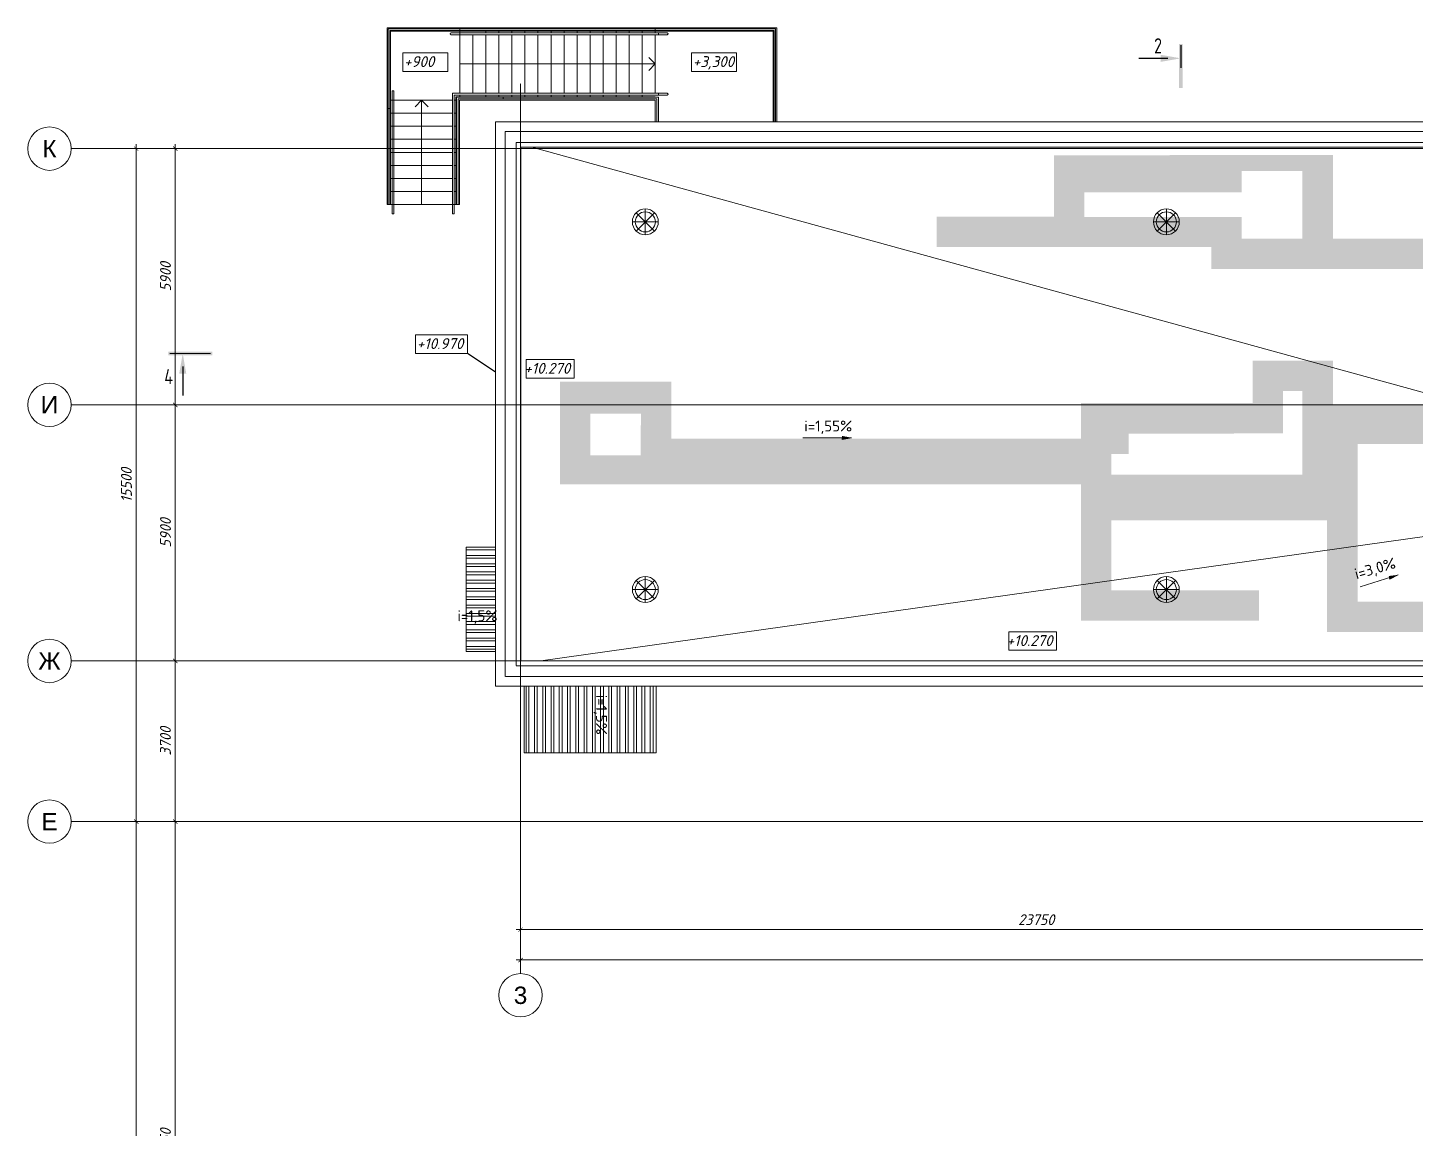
# Model space of a CAD drawing. Header units: millimetres. Extents: x 0 to 168960, y -92093 to 443706.
# Drawn here: x 1201 to 33156, y 418358 to 443706 of the extents above; entities that cross this region are included whole.
import ezdxf
from ezdxf.enums import TextEntityAlignment as Align

# ---------------------------------------------------------------- set-up
doc = ezdxf.new("R2010")
doc.units = ezdxf.units.MM
doc.linetypes.add('HIDDEN', pattern=[0.375, 0.25, -0.125])
doc.linetypes.add('осевая', pattern=[50.8, 31.75, -6.35, 6.35, -6.35])
for name, color, linetype, lineweight in [('АР_Козырьки', 7, 'Continuous', 0), ('АР_Кровля', 7, 'Continuous', 0), ('АР_Лестницы', 7, 'Continuous', 0), ('АР_Оси', 251, 'Continuous', 0), ('АР_Отметки ПД', 7, 'Continuous', 0), ('АР_рабочий слой чистовой', 7, 'Continuous', 9), ('АР_Текст', 250, 'Continuous', 5), ('АР_Тонкие', 7, 'Continuous', 0), ('Лестницы', 250, 'Continuous', 13), ('Ограждение', 7, 'Continuous', 9), ('Разрезы', 7, 'Continuous', 9), ('Стрелки вверх', 7, 'Continuous', 9)]:
    doc.layers.add(name, color=color, linetype=linetype, lineweight=lineweight)
doc.styles.add('GOST Common_1', font='GOST_Common.ttf', dxfattribs={"width": 0.8, "height": 350})
doc.styles.add('ISOCPEUR', font='isocpeur.ttf', dxfattribs={"height": 175})
doc.styles.get("Standard").update_dxf_attribs({"font": 'arial.ttf'})
doc.styles.add('Основной', font='isocpeui.ttf')
doc.styles.add('Текст_М100', font='GOST_Common Italic.ttf', dxfattribs={"height": 250})
doc.dimstyles.new('Размеры_М100', dxfattribs={"dimtxt": 250, "dimasz": 100, "dimexe": 100, "dimexo": 100, "dimgap": 100, "dimtad": 1, "dimrnd": 5, "dimtxsty": 'Текст_М100', "dimblk": 'ARCHTICK', "dimcen": 250, "dimdle": 100, "dimadec": 0, "dimazin": 2, "dimtfac": 1, "dimtmove": 1, "dimatfit": 3, "dimfxl": 1, "dimarcsym": 0})

# ---------------------------------------------------------------- blocks, each defined once
blk = doc.blocks.new('_ArchTick')
at = {"color": 8, "linetype": 'ByBlock', "const_width": 0.15}
blk.add_lwpolyline([(-0.5, -0.5), (0.5, 0.5)], dxfattribs=at)
blk = doc.blocks.new('*D726')
at = {"layer": 'Defpoints', "color": 0, "lineweight": 30, "ltscale": 100, "transparency": 16777216}
for p in [(3622, 297545), (4241, 297545), (3622, 293845)]:
    blk.add_point(p, dxfattribs=at)
at = {"layer": 'АР_Оси', "color": 0, "lineweight": -2, "ltscale": 100, "transparency": 16777216}
for p, q in [((3722, 297545), (4341, 297545)), ((4241, 293745), (4241, 297645)), ((3722, 293845), (4341, 293845))]:
    blk.add_line(p, q, dxfattribs=at)
at = {"layer": 'АР_Оси', "color": 0, "lineweight": -2, "ltscale": 100, "transparency": 16777216, "xscale": 100, "yscale": 100, "zscale": 100}
for p, rotation in [((4241, 297545), 90), ((4241, 293845), 270)]:
    blk.add_blockref('_ArchTick', p, dxfattribs=dict(at, rotation=rotation))
at = {"layer": 'АР_Оси', "color": 0, "ltscale": 100, "transparency": 16777216, "insert": (4015, 295695), "char_height": 250, "attachment_point": 5, "rotation": 90, "style": 'Текст_М100'}
blk.add_mtext('3700', dxfattribs=at)
blk = doc.blocks.new('*D727')
at = {"layer": 'Defpoints', "color": 0, "lineweight": 30, "ltscale": 100, "transparency": 16777216}
for p in [(3622, 303445), (4241, 303445), (3622, 297545)]:
    blk.add_point(p, dxfattribs=at)
at = {"layer": 'АР_Оси', "color": 0, "lineweight": -2, "ltscale": 100, "transparency": 16777216}
for p, q in [((3722, 303445), (4341, 303445)), ((4241, 297445), (4241, 303545)), ((3722, 297545), (4341, 297545))]:
    blk.add_line(p, q, dxfattribs=at)
at = {"layer": 'АР_Оси', "color": 0, "lineweight": -2, "ltscale": 100, "transparency": 16777216, "xscale": 100, "yscale": 100, "zscale": 100}
for p, rotation in [((4241, 303445), 90), ((4241, 297545), 270)]:
    blk.add_blockref('_ArchTick', p, dxfattribs=dict(at, rotation=rotation))
at = {"layer": 'АР_Оси', "color": 0, "ltscale": 100, "transparency": 16777216, "insert": (4016, 300495), "char_height": 250, "attachment_point": 5, "rotation": 90, "style": 'Текст_М100'}
blk.add_mtext('5900', dxfattribs=at)
blk = doc.blocks.new('*D728')
at = {"layer": 'Defpoints', "color": 0, "lineweight": 30, "ltscale": 100, "transparency": 16777216}
for p in [(3622, 309345), (4241, 309345), (3622, 303445)]:
    blk.add_point(p, dxfattribs=at)
at = {"layer": 'АР_Оси', "color": 0, "lineweight": -2, "ltscale": 100, "transparency": 16777216}
for p, q in [((3722, 309345), (4341, 309345)), ((4241, 303345), (4241, 309445)), ((3722, 303445), (4341, 303445))]:
    blk.add_line(p, q, dxfattribs=at)
at = {"layer": 'АР_Оси', "color": 0, "lineweight": -2, "ltscale": 100, "transparency": 16777216, "xscale": 100, "yscale": 100, "zscale": 100}
for p, rotation in [((4241, 309345), 90), ((4241, 303445), 270)]:
    blk.add_blockref('_ArchTick', p, dxfattribs=dict(at, rotation=rotation))
at = {"layer": 'АР_Оси', "color": 0, "ltscale": 100, "transparency": 16777216, "insert": (4016, 306395), "char_height": 250, "attachment_point": 5, "rotation": 90, "style": 'Текст_М100'}
blk.add_mtext('5900', dxfattribs=at)
blk = doc.blocks.new('*D729')
at = {"layer": 'Defpoints', "color": 0, "lineweight": 30, "ltscale": 100, "transparency": 16777216}
for p in [(2444, 293845), (3341, 293845), (2444, 277095)]:
    blk.add_point(p, dxfattribs=at)
at = {"layer": 'АР_Оси', "color": 0, "lineweight": -2, "ltscale": 100, "transparency": 16777216}
for p, q in [((2544, 293845), (3441, 293845)), ((3341, 276995), (3341, 293945)), ((2544, 277095), (3441, 277095))]:
    blk.add_line(p, q, dxfattribs=at)
at = {"layer": 'АР_Оси', "color": 0, "lineweight": -2, "ltscale": 100, "transparency": 16777216, "xscale": 100, "yscale": 100, "zscale": 100}
for p, rotation in [((3341, 293845), 90), ((3341, 277095), 270)]:
    blk.add_blockref('_ArchTick', p, dxfattribs=dict(at, rotation=rotation))
at = {"layer": 'АР_Оси', "color": 0, "ltscale": 100, "transparency": 16777216, "insert": (3115, 285470), "char_height": 250, "attachment_point": 5, "rotation": 90, "style": 'Текст_М100'}
blk.add_mtext('16750', dxfattribs=at)
blk = doc.blocks.new('*D730')
at = {"layer": 'Defpoints', "color": 0, "lineweight": 30, "ltscale": 100, "transparency": 16777216}
for p in [(2444, 309345), (3341, 309345), (2444, 293845)]:
    blk.add_point(p, dxfattribs=at)
at = {"layer": 'АР_Оси', "color": 0, "lineweight": -2, "ltscale": 100, "transparency": 16777216}
for p, q in [((2544, 309345), (3441, 309345)), ((3341, 293745), (3341, 309445)), ((2544, 293845), (3441, 293845))]:
    blk.add_line(p, q, dxfattribs=at)
at = {"layer": 'АР_Оси', "color": 0, "lineweight": -2, "ltscale": 100, "transparency": 16777216, "xscale": 100, "yscale": 100, "zscale": 100}
for p, rotation in [((3341, 309345), 90), ((3341, 293845), 270)]:
    blk.add_blockref('_ArchTick', p, dxfattribs=dict(at, rotation=rotation))
at = {"layer": 'АР_Оси', "color": 0, "ltscale": 100, "transparency": 16777216, "insert": (3116, 301595), "char_height": 250, "attachment_point": 5, "rotation": 90, "style": 'Текст_М100'}
blk.add_mtext('15500', dxfattribs=at)
blk = doc.blocks.new('*D731')
at = {"layer": 'Defpoints', "color": 0, "lineweight": 30, "ltscale": 100, "transparency": 16777216}
for p in [(3722, 293845), (3803, 278895), (4241, 278895)]:
    blk.add_point(p, dxfattribs=at)
at = {"layer": 'АР_Оси', "color": 0, "lineweight": -2, "ltscale": 100, "transparency": 16777216}
for p, q in [((3822, 293845), (4341, 293845)), ((4241, 293945), (4241, 278795)), ((3903, 278895), (4341, 278895))]:
    blk.add_line(p, q, dxfattribs=at)
at = {"layer": 'АР_Оси', "color": 0, "lineweight": -2, "ltscale": 100, "transparency": 16777216, "xscale": 100, "yscale": 100, "zscale": 100}
for p, rotation in [((4241, 293845), 90), ((4241, 278895), 270)]:
    blk.add_blockref('_ArchTick', p, dxfattribs=dict(at, rotation=rotation))
at = {"layer": 'АР_Оси', "color": 0, "ltscale": 100, "transparency": 16777216, "insert": (4016, 286370), "char_height": 250, "attachment_point": 5, "rotation": 90, "style": 'Текст_М100'}
blk.add_mtext('14950', dxfattribs=at)
blk = doc.blocks.new('*D732')
at = {"layer": 'Defpoints', "color": 0, "lineweight": 30, "ltscale": 100, "transparency": 16777216}
for p in [(12194, 291297), (66194, 291297), (66194, 290658)]:
    blk.add_point(p, dxfattribs=at)
at = {"layer": 'АР_Оси', "color": 0, "lineweight": -2, "ltscale": 100, "transparency": 16777216}
for p, q in [((12194, 291197), (12194, 290558)), ((66194, 291197), (66194, 290558)), ((12094, 290658), (66294, 290658))]:
    blk.add_line(p, q, dxfattribs=at)
at = {"layer": 'АР_Оси', "color": 0, "lineweight": -2, "ltscale": 100, "transparency": 16777216, "xscale": 100, "yscale": 100, "zscale": 100, "rotation": 180}
blk.add_blockref('_ArchTick', (12194, 290658), dxfattribs=at)
at = {"layer": 'АР_Оси', "color": 0, "lineweight": -2, "ltscale": 100, "transparency": 16777216, "xscale": 100, "yscale": 100, "zscale": 100}
blk.add_blockref('_ArchTick', (66194, 290658), dxfattribs=at)
at = {"layer": 'АР_Оси', "color": 0, "ltscale": 100, "transparency": 16777216, "insert": (39194, 290883), "char_height": 250, "attachment_point": 5, "style": 'Текст_М100'}
blk.add_mtext('54000', dxfattribs=at)
blk = doc.blocks.new('*D733')
at = {"layer": 'Defpoints', "color": 0, "lineweight": 30, "ltscale": 100, "transparency": 16777216}
for p in [(12194, 291570), (35944, 291570), (35944, 291358)]:
    blk.add_point(p, dxfattribs=at)
at = {"layer": 'АР_Оси', "color": 0, "lineweight": -2, "ltscale": 100, "transparency": 16777216}
for p, q in [((12194, 291470), (12194, 291258)), ((35944, 291470), (35944, 291258)), ((12094, 291358), (36044, 291358))]:
    blk.add_line(p, q, dxfattribs=at)
at = {"layer": 'АР_Оси', "color": 0, "lineweight": -2, "ltscale": 100, "transparency": 16777216, "xscale": 100, "yscale": 100, "zscale": 100, "rotation": 180}
blk.add_blockref('_ArchTick', (12194, 291358), dxfattribs=at)
at = {"layer": 'АР_Оси', "color": 0, "lineweight": -2, "ltscale": 100, "transparency": 16777216, "xscale": 100, "yscale": 100, "zscale": 100}
blk.add_blockref('_ArchTick', (35944, 291358), dxfattribs=at)
at = {"layer": 'АР_Оси', "color": 0, "ltscale": 100, "transparency": 16777216, "insert": (24069, 291585), "char_height": 250, "attachment_point": 5, "style": 'Текст_М100'}
blk.add_mtext('23750', dxfattribs=at)
blk = doc.blocks.new('Тип верхнего поручня - D40 шаг 400-1482761-2 этаж_АР1')
at = {"layer": 'Ограждение', "color": 8}
for p, q in [((0, 0), (0, 2)), ((0, -2), (0, 0))]:
    blk.add_line(p, q, dxfattribs=at)
at = {"layer": 'Ограждение', "color": 8, "flags": 128}
for points in [[(0, 20), (8, 20), (16, 20), (24, 20), (32, 20), (40, 20), (48, 20), (55, 20), (63, 20), (70, 20), (78, 20), (85, 20), (92, 20), (99, 20), (106, 20), (113, 20), (119, 20), (126, 20), (132, 20), (138, 20), (143, 20), (149, 20), (154, 20), (159, 20), (164, 20), (168, 20), (172, 20), (176, 20), (180, 20), (183, 20), (186, 20), (189, 20), (192, 20), (194, 20), (196, 20), (197, 20), (198, 20), (199, 20), (200, 20), (200, 20), (200, 20)], [(200, 20), (200, 20), (199, 20), (199, 20), (197, 20), (196, 20), (194, 20), (192, 20), (190, 20), (187, 20), (184, 20), (181, 20), (177, 20), (174, 20), (169, 20), (165, 20), (160, 20), (156, 20), (150, 20), (145, 20), (139, 20), (133, 20), (127, 20), (121, 20), (115, 20), (108, 20), (101, 20), (94, 20), (87, 20), (80, 20), (72, 20), (65, 20), (57, 20), (50, 20), (42, 20), (34, 20), (26, 20), (18, 20), (10, 20), (2, 20), (0, 20)], [(200, 20), (201, 20), (202, 20), (202, 20), (203, 20), (204, 20), (205, 19), (206, 19), (206, 19), (207, 19), (208, 18), (209, 18), (209, 18), (210, 17), (211, 17), (211, 17), (212, 16), (213, 16), (213, 15), (214, 14), (214, 14), (215, 13), (215, 13), (216, 12), (216, 11), (217, 11), (217, 10), (218, 9), (218, 9), (218, 8), (219, 7), (219, 6), (219, 6), (219, 5), (220, 4), (220, 3), (220, 3), (220, 2), (220, 1), (220, 0), (220, 0)], [(220, 0), (220, -1), (220, -2), (220, -2), (220, -3), (220, -4), (219, -5), (219, -6), (219, -6), (219, -7), (218, -8), (218, -9), (218, -9), (217, -10), (217, -11), (217, -11), (216, -12), (216, -13), (215, -13), (214, -14), (214, -14), (213, -15), (213, -15), (212, -16), (211, -16), (211, -17), (210, -17), (209, -18), (209, -18), (208, -18), (207, -19), (206, -19), (206, -19), (205, -19), (204, -20), (203, -20), (203, -20), (202, -20), (201, -20), (200, -20), (200, -20)], [(0, -20), (8, -20), (16, -20), (24, -20), (32, -20), (40, -20), (48, -20), (55, -20), (63, -20), (70, -20), (78, -20), (85, -20), (92, -20), (99, -20), (106, -20), (113, -20), (119, -20), (126, -20), (132, -20), (138, -20), (143, -20), (149, -20), (154, -20), (159, -20), (164, -20), (168, -20), (172, -20), (176, -20), (180, -20), (183, -20), (186, -20), (189, -20), (192, -20), (194, -20), (196, -20), (197, -20), (198, -20), (199, -20), (200, -20), (200, -20), (200, -20)], [(200, -20), (200, -20), (199, -20), (199, -20), (197, -20), (196, -20), (194, -20), (192, -20), (190, -20), (187, -20), (184, -20), (181, -20), (177, -20), (174, -20), (169, -20), (165, -20), (160, -20), (156, -20), (150, -20), (145, -20), (139, -20), (133, -20), (127, -20), (121, -20), (115, -20), (108, -20), (101, -20), (94, -20), (87, -20), (80, -20), (72, -20), (65, -20), (57, -20), (50, -20), (42, -20), (34, -20), (26, -20), (18, -20), (10, -20), (2, -20), (0, -20)]]:
    blk.add_lwpolyline(points, dxfattribs=at)
blk = doc.blocks.new('АР_Лестницы')
at = {"layer": 'Лестницы', "color": 8, "lineweight": 9}
for p, q in [((117437, -74050), (117437, -78120)), ((119782, -74050), (117437, -74050)), ((117512, -74130), (117512, -76090)), ((119782, -74130), (117512, -74130)), ((119107, -74130), (119107, -74170)), ((119707, -74130), (119707, -74170)), ((119782, -74050), (123682, -74050)), ((119782, -74130), (120102, -74130)), ((120007, -74050), (120007, -74076)), ((120007, -74050), (120007, -74076)), ((120007, -74130), (120007, -74170)), ((120007, -74130), (120007, -74170)), ((120102, -74130), (120402, -74130)), ((120307, -74130), (120307, -74170)), ((120307, -74130), (120307, -74170)), ((120402, -74130), (120702, -74130)), ((120607, -74130), (120607, -74170)), ((120607, -74130), (120607, -74170)), ((120702, -74130), (121002, -74130)), ((120907, -74130), (120907, -74170)), ((120907, -74130), (120907, -74170)), ((121002, -74130), (121302, -74130)), ((121207, -74130), (121207, -74170)), ((121207, -74130), (121207, -74170)), ((121302, -74130), (121602, -74130)), ((121507, -74130), (121507, -74170)), ((121507, -74130), (121507, -74170)), ((121602, -74130), (121902, -74130)), ((121807, -74130), (121807, -74170)), ((121807, -74130), (121807, -74170)), ((121902, -74130), (122202, -74130)), ((122107, -74130), (122107, -74170)), ((122107, -74130), (122107, -74170)), ((122202, -74130), (122502, -74130)), ((122407, -74130), (122407, -74170)), ((122407, -74130), (122407, -74170)), ((122502, -74130), (122802, -74130)), ((122707, -74130), (122707, -74170)), ((122707, -74130), (122707, -74170)), ((122802, -74130), (123102, -74130)), ((123007, -74130), (123007, -74170)), ((123007, -74130), (123007, -74170)), ((123102, -74130), (123402, -74130)), ((123307, -74130), (123307, -74170)), ((123307, -74130), (123307, -74170)), ((123402, -74130), (123682, -74130)), ((126327, -74130), (123607, -74130)), ((123607, -74130), (123607, -74170)), ((126407, -74050), (123682, -74050)), ((126327, -76220), (126327, -74130)), ((126407, -76220), (126407, -74050)), ((119107, -74210), (119107, -75560)), ((119407, -74210), (119407, -75560)), ((119707, -74210), (119707, -75560)), ((120007, -74210), (120007, -75560)), ((120007, -74210), (120007, -75560)), ((120307, -74210), (120307, -75560)), ((120307, -74210), (120307, -75560)), ((120607, -74210), (120607, -75560)), ((120607, -74210), (120607, -75560)), ((120907, -74210), (120907, -75560)), ((120907, -74210), (120907, -75560)), ((121207, -74210), (121207, -75560)), ((121207, -74210), (121207, -75560)), ((121507, -74210), (121507, -75560)), ((121507, -74210), (121507, -75560)), ((121807, -74210), (121807, -75560)), ((121807, -74210), (121807, -75560)), ((122107, -74210), (122107, -75560)), ((122107, -74210), (122107, -75560)), ((122407, -74210), (122407, -75560)), ((122407, -74210), (122407, -75560)), ((122707, -74210), (122707, -75560)), ((122707, -74210), (122707, -75560)), ((123007, -74210), (123007, -75560)), ((123007, -74210), (123007, -75560)), ((123307, -74210), (123307, -75560)), ((123307, -74210), (123307, -75560)), ((123607, -74210), (123607, -75560)), ((123607, -74210), (123607, -75560)), ((117512, -75720), (118938, -75720)), ((117512, -75720), (118938, -75720)), ((118978, -75720), (119017, -75720)), ((118978, -75720), (119017, -75720)), ((119107, -75640), (119017, -75640)), ((119017, -76040), (119017, -75640)), ((119097, -75720), (123607, -75720)), ((119097, -76070), (119097, -75720)), ((119107, -75600), (119107, -75640)), ((119107, -75600), (119107, -75640)), ((119107, -75640), (120102, -75640)), ((119707, -75600), (119707, -75640)), ((119707, -75600), (119707, -75640)), ((120007, -75600), (120007, -75640)), ((120007, -75600), (120007, -75640)), ((120102, -75640), (120402, -75640)), ((120307, -75600), (120307, -75640)), ((120307, -75600), (120307, -75640)), ((120402, -75640), (120702, -75640)), ((120607, -75600), (120607, -75640)), ((120607, -75600), (120607, -75640)), ((120702, -75640), (121002, -75640)), ((120907, -75600), (120907, -75640)), ((120907, -75600), (120907, -75640)), ((121002, -75640), (121302, -75640)), ((121207, -75600), (121207, -75640)), ((121207, -75600), (121207, -75640)), ((121302, -75640), (121602, -75640)), ((121507, -75600), (121507, -75640)), ((121507, -75600), (121507, -75640)), ((121602, -75640), (121902, -75640)), ((121807, -75600), (121807, -75640)), ((121807, -75600), (121807, -75640)), ((121902, -75640), (122202, -75640)), ((122107, -75600), (122107, -75640)), ((122107, -75600), (122107, -75640)), ((122202, -75640), (122502, -75640)), ((122407, -75600), (122407, -75640)), ((122407, -75600), (122407, -75640)), ((122502, -75640), (122802, -75640)), ((122707, -75600), (122707, -75640)), ((122707, -75600), (122707, -75640)), ((122802, -75640), (123102, -75640)), ((123007, -75600), (123007, -75640)), ((123007, -75600), (123007, -75640)), ((123102, -75640), (123402, -75640)), ((123307, -75600), (123307, -75640)), ((123307, -75600), (123307, -75640)), ((123402, -75640), (123607, -75640)), ((123607, -75720), (123607, -76220)), ((117507, -76020), (118938, -76020)), ((117507, -76020), (118938, -76020)), ((117512, -76210), (117512, -75930)), ((118978, -76020), (119017, -76020)), ((118978, -76020), (119017, -76020)), ((119017, -75800), (119017, -75800)), ((119017, -75800), (119017, -75800)), ((119017, -78120), (119017, -75910)), ((119097, -75940), (119097, -75940)), ((119097, -78120), (119097, -75940)), ((117507, -76320), (118938, -76320)), ((117507, -76320), (118938, -76320)), ((117512, -76510), (117512, -76210)), ((118978, -76320), (119017, -76320)), ((118978, -76320), (119017, -76320)), ((117507, -76620), (118938, -76620)), ((117512, -76810), (117512, -76510)), ((118978, -76620), (119017, -76620)), ((117507, -76920), (118938, -76920)), ((117507, -76920), (118938, -76920)), ((117512, -77110), (117512, -76810)), ((118978, -76920), (119017, -76920)), ((118978, -76920), (119017, -76920)), ((117507, -77220), (118938, -77220)), ((117507, -77220), (118938, -77220)), ((117512, -77410), (117512, -77110)), ((118978, -77220), (119017, -77220)), ((118978, -77220), (119017, -77220)), ((117507, -77520), (118938, -77520)), ((117507, -77520), (118938, -77520)), ((117512, -77710), (117512, -77410)), ((118978, -77520), (119017, -77520)), ((118978, -77520), (119017, -77520)), ((117507, -77820), (118938, -77820)), ((117507, -77820), (118938, -77820)), ((117512, -78010), (117512, -77710)), ((118978, -77820), (119017, -77820)), ((118978, -77820), (119017, -77820)), ((117437, -78120), (117459, -78120)), ((117437, -78120), (117459, -78120)), ((117497, -78120), (118938, -78120)), ((117497, -78120), (118938, -78120)), ((117507, -78120), (118938, -78120)), ((117507, -78120), (118938, -78120)), ((117512, -78120), (117512, -78010)), ((118978, -78120), (119017, -78120)), ((118978, -78120), (119028, -78120)), ((118978, -78120), (119017, -78120)), ((118978, -78120), (119028, -78120)), ((119066, -78120), (119097, -78120)), ((119066, -78120), (119097, -78120))]:
    blk.add_line(p, q, dxfattribs=at)
at = {"layer": 'Ограждение', "color": 8}
for p, q in [((117458, -74076), (120007, -74076)), ((117458, -75940), (117458, -74076)), ((117496, -74114), (120007, -74114)), ((117496, -75940), (117496, -74114)), ((119107, -74114), (119107, -74076)), ((120007, -74076), (123607, -74076)), ((120007, -74114), (123607, -74114)), ((123607, -74076), (123607, -74114)), ((123607, -74076), (126381, -74076)), ((123607, -74114), (126343, -74114)), ((126343, -74114), (126343, -76220)), ((126381, -74076), (126381, -76220)), ((119027, -74170), (119095, -74170)), ((119027, -74210), (119095, -74210)), ((119095, -74170), (119117, -74170)), ((119095, -74210), (119117, -74210)), ((119106, -74170), (119106, -74210)), ((119107, -74170), (123591, -74170)), ((119107, -74210), (123591, -74210)), ((123591, -74170), (123614, -74170)), ((123591, -74210), (123614, -74210)), ((123614, -74170), (123682, -74170)), ((123614, -74210), (123682, -74210)), ((123682, -74170), (123682, -74210)), ((117548, -75720), (117588, -75720)), ((117548, -78120), (117548, -75720)), ((117588, -78120), (117588, -75720)), ((120090, -75560), (118938, -75560)), ((118938, -75560), (118938, -78120)), ((118938, -78120), (118938, -75560)), ((118978, -75600), (120090, -75600)), ((118978, -78120), (118978, -75600)), ((118978, -78120), (118978, -75600)), ((119028, -78120), (119028, -75651)), ((120102, -75651), (119028, -75651)), ((119066, -78120), (119066, -75689)), ((120102, -75689), (119066, -75689)), ((120090, -75560), (123686, -75560)), ((120090, -75600), (123683, -75600)), ((120102, -75651), (123682, -75651)), ((120102, -75689), (120102, -75651)), ((120102, -75689), (123644, -75689)), ((123695, -75560), (120121, -75560)), ((120121, -75600), (123683, -75600)), ((123644, -75689), (123644, -76220)), ((123682, -75560), (123682, -75600)), ((123682, -75651), (123682, -76220)), ((123686, -75560), (123709, -75560)), ((123777, -75560), (123709, -75560)), ((123709, -75560), (123777, -75560)), ((123721, -75600), (123777, -75600)), ((123721, -75600), (123777, -75600)), ((117458, -75910), (117496, -75910)), ((117458, -78120), (117458, -75910)), ((117496, -75910), (117458, -75910)), ((117496, -78120), (117496, -75910)), ((117497, -78120), (117459, -78120)), ((117548, -78120), (117588, -78120)), ((117548, -78242), (117548, -78220)), ((117548, -78310), (117548, -78242)), ((117588, -78242), (117588, -78220)), ((117588, -78310), (117588, -78242)), ((118938, -78120), (118978, -78120)), ((118938, -78147), (118938, -78310)), ((118978, -78310), (118978, -78147)), ((119066, -78120), (119028, -78120))]:
    blk.add_line(p, q, dxfattribs=at)
at = {"layer": 'Ограждение', "color": 8, "flags": 128}
blk.add_lwpolyline([(123709, -75560), (123707, -75560), (123706, -75560), (123705, -75560), (123704, -75560), (123703, -75560), (123702, -75560), (123700, -75560), (123699, -75560), (123698, -75560), (123697, -75560), (123696, -75560), (123695, -75560)], dxfattribs=at)
at = {"layer": 'Стрелки вверх', "color": 8}
for p, q in [((123607, -74885), (123457, -74735)), ((119107, -74885), (120607, -74885)), ((120607, -74885), (120907, -74885)), ((120907, -74885), (121207, -74885)), ((121207, -74885), (121507, -74885)), ((121507, -74885), (121807, -74885)), ((121807, -74885), (122107, -74885)), ((122107, -74885), (122407, -74885)), ((122407, -74885), (122707, -74885)), ((122707, -74885), (123007, -74885)), ((123007, -74885), (123307, -74885)), ((123307, -74885), (123607, -74885)), ((123607, -74885), (123457, -75035)), ((118225, -75720), (118075, -75870)), ((118222, -78120), (118225, -75720)), ((118225, -75720), (118375, -75870))]:
    blk.add_line(p, q, dxfattribs=at)
at = {"layer": 'Ограждение', "color": 8}
for p, rotation in [((119106, -74190), 180), ((117568, -75720), 90), ((117568, -78120), 270), ((118958, -78120), 270)]:
    blk.add_blockref('Тип верхнего поручня - D40 шаг 400-1482761-2 этаж_АР1', p, dxfattribs=dict(at, rotation=rotation))
for p in [(123682, -74190), (123682, -75580)]:
    blk.add_blockref('Тип верхнего поручня - D40 шаг 400-1482761-2 этаж_АР1', p, dxfattribs=at)
blk = doc.blocks.new('A$C31f0e354')
at = {"layer": 'АР_Тонкие'}
for points in [[(510, 510), (87, 87)], [(510, 87), (87, 510)], [(298, 0), (298, 597)], [(597, 298), (0, 298)]]:
    blk.add_lwpolyline(points, dxfattribs=at)
for radius in [298, 231]:
    blk.add_circle((298, 298), radius, dxfattribs=at)
blk = doc.blocks.new('Разрез - Имя вида спереди_3_5 мм-3004425-План подвала и техподполья__')
at = {"layer": 'Разрезы'}
for points in [[(9.8, 0.4), (9.8, -0.39), (-0.33, -0.39), (-0.33, 0.4)], [(2.18, -4.67), (3, 0), (3.82, -4.67)]]:
    blk.add_hatch(color=256, dxfattribs=at).paths.add_polyline_path(points)
at = {"layer": 'Разрезы', "lineweight": 30}
blk.add_line((3, -3), (3, -9.66), dxfattribs=at)
blk = doc.blocks.new('34535')
at = {"lineweight": 20}
for p, q in [((114707, -11730), (114707, -12247)), ((91421, -18829), (92357, -18829))]:
    blk.add_line(p, q, dxfattribs=at)
at = {"color": 7, "linetype": 'Continuous'}
blk.add_line((114707, -11730), (114707, -12247), dxfattribs=at)
at = {"lineweight": 50, "xscale": 99.99999999999993, "yscale": 99.99999999999993, "zscale": 99.99999999999993, "rotation": 270}
blk.add_blockref('Разрез - Имя вида спереди_3_5 мм-3004425-План подвала и техподполья__', (114707, -11730), dxfattribs=at)
at = {"color": 7, "linetype": 'Continuous', "lineweight": 50, "xscale": 99.99999999999993, "yscale": 99.99999999999993, "zscale": 99.99999999999993, "rotation": 270}
blk.add_blockref('Разрез - Имя вида спереди_3_5 мм-3004425-План подвала и техподполья__', (114707, -11730), dxfattribs=at)
at = {"lineweight": 50, "xscale": 99.99999999999993, "yscale": 99.99999999999993, "zscale": 99.99999999999993}
blk.add_blockref('Разрез - Имя вида спереди_3_5 мм-3004425-План подвала и техподполья__', (91421, -18829), dxfattribs=at)
at = {"char_height": 350, "attachment_point": 1, "style": 'GOST Common_1'}
for s, insert, width in [('\\fGOST Common|b0|i0|c204|p34|;\\W.8;2', (114092, -11566), 243.71), ('\\fGOST Common|b0|i0|c204|p34|;\\W.8;4', (91296, -19186), 275.78)]:
    blk.add_mtext(s, dxfattribs=dict(at, insert=insert, width=width))
blk = doc.blocks.new('оси')
at = {"layer": 'АР_Оси', "linetype": 'осевая', "ltscale": 0.3}
for p, q in [((12193.707, 290345.155), (12193.707, 310845.155)), ((1843.707, 309345.155), (70093.707, 309345.155)), ((1843.707, 303445.155), (70093.707, 303445.155)), ((1843.707, 297545.155), (70093.707, 297545.155)), ((1843.707, 293845.155), (70093.707, 293845.155))]:
    blk.add_line(p, q, dxfattribs=at)
at = {"layer": 'АР_Оси', "ltscale": 100}
for centre in [(1343.707, 309345.155), (1343.707, 303445.155), (1343.707, 297545.155), (1343.707, 293845.155), (12193.707, 289845.155)]:
    blk.add_circle(centre, 500, dxfattribs=at)
for s, p in [('К', (1343.707, 309345.155)), ('И', (1343.707, 303445.155)), ('Ж', (1343.707, 297545.155)), ('Е', (1343.707, 293845.155)), ('3', (12193.707, 289845.155))]:
    blk.add_text(s, height=400, dxfattribs=at).set_placement(p, align=Align.MIDDLE_CENTER)
for base, p1, p2, picture, middle in [((3341.374, 309345.155), (2443.707, 293845.155), (2443.707, 309345.155), '*D730', (3116.374, 301595.155)), ((4241.379, 309345.155), (3621.672, 303445.155), (3621.672, 309345.155), '*D728', (4016.379, 306395.155)), ((4241.379, 303445.155), (3621.672, 297545.155), (3621.672, 303445.155), '*D727', (4016.379, 300495.155)), ((4241.379, 297545.155), (3621.672, 293845.155), (3621.672, 297545.155), '*D726', (4014.769, 295695.155)), ((3341.374, 293845.155), (2443.707, 277095.155), (2443.707, 293845.155), '*D729', (3114.765, 285470.155)), ((4241.379, 278895.155), (3721.672, 293845.155), (3803.333, 278895.155), '*D731', (4016.379, 286370.155))]:
    dim = blk.add_linear_dim(base=base, p1=p1, p2=p2, angle=90, dimstyle='Размеры_М100', dxfattribs=at)
    dim.commit()
    dim.dimension.update_dxf_attribs({"geometry": picture, "text_midpoint": middle})
for base, p1, p2, picture, middle in [((35943.707, 291358.163), (12193.707, 291569.655), (35943.707, 291569.655), '*D733', (24068.707, 291584.773)), ((66193.707, 290658.163), (12193.707, 291296.977), (66193.707, 291296.977), '*D732', (39193.707, 290883.163))]:
    dim = blk.add_linear_dim(base=base, p1=p1, p2=p2, dimstyle='Размеры_М100', dxfattribs=at)
    dim.commit()
    dim.dimension.update_dxf_attribs({"geometry": picture, "text_midpoint": middle})

msp = doc.modelspace()

# ---------------------------------------------------------------- hatches: boundary and pattern name
at = {"layer": 'АР_Козырьки'}
h = msp.add_hatch(dxfattribs=at)
h.set_pattern_fill('ANSI32', color=256, scale=20, angle=135)
h.set_pattern_definition([(180, (357.17, 303471.8), (-1e-14, -190.5), []), (180, (293.67, 303535.3), (-1e-14, -190.5), [])])
h.paths.add_polyline_path([(11976.648, 431738.967), (11300.878, 431738.967), (11300.878, 429338.967), (11976.648, 429338.967)])
h = msp.add_hatch(dxfattribs=at)
h.set_pattern_fill('ANSI32', color=256, scale=20, angle=45)
h.set_pattern_definition([(90, (-50756.06, 388777.73), (-190.5, 0), []), (90, (-50692.56, 388841.23), (-190.5, 0), [])])
h.paths.add_polyline_path([(15674.174, 427180.735), (15674.174, 427230.735), (15674.174, 428540.735), (12636.648, 428540.735), (12636.648, 427005.735), (15674.174, 427005.735)])
at = {"layer": 'АР_Кровля'}
h = msp.add_hatch(dxfattribs=at)
h.set_pattern_fill('ANGLE', color=256, scale=50)
h.set_pattern_definition([(0, (-324406.77, 120231.15), (0, 349.25), [254, -95.25]), (90, (-324406.77, 120231.15), (-349.25, 2e-14), [254, -95.25])])
h.paths.add_polyline_path([(26157.714, 433885.946), (26559.51, 433884.947), (26559.51, 434356.637), (26157.714, 435061.93), (25457.714, 435061.93), (25457.714, 434240.742), (16021.52, 434240.742), (16021.52, 435550.742), (13461.52, 435550.742), (13461.52, 433190.742), (14161.52, 433858.855), (14161.52, 434818.855), (15321.52, 434818.855), (15319.02, 433858.855), (14161.52, 433858.855), (13461.52, 433190.742), (25457.714, 433190.742), (25457.714, 430049.149), (29557.714, 430049.149), (29557.714, 430749.149), (26157.714, 430749.149), (26157.714, 432358.89), (31127.42, 432358.89), (31127.42, 429788.691), (36711.268, 429788.691), (36711.268, 428820.057), (38061.52, 428820.057), (38061.52, 429520.057), (37411.268, 429520.057), (37411.268, 430488.691), (34804.127, 430488.691), (34804.127, 430988.198), (37548.256, 430988.198), (37548.256, 431688.198), (34104.127, 431688.198), (34104.127, 430488.691), (31827.42, 430488.691), (31827.42, 434118.005), (40532.212, 434124.757), (40532.212, 431298.266), (44602.345, 431298.266), (44602.345, 430511.905), (41844.996, 430511.905), (41844.996, 429648.985), (40406.891, 429647.561), (40406.891, 428832.189), (42544.578, 428839.764), (42544.578, 429955.224), (45302.345, 429955.224), (45302.345, 431832.208), (41232.212, 431832.208), (41232.212, 432971.22), (60091.512, 432988.47), (60091.52, 429581.279), (60791.52, 429581.279), (60791.52, 437051.093), (61341.52, 437051.093), (61338.171, 438188.855), (61891.52, 438188.855), (61891.52, 438888.855), (60638.171, 438888.855), (60638.171, 437751.093), (59260.248, 437751.093), (59260.248, 439640.575), (56148.929, 439640.575), (56148.929, 440296.743), (61891.52, 440296.743), (61891.52, 440996.743), (55448.929, 440996.743), (55448.929, 438940.575), (58560.248, 438940.575), (58560.248, 437051.093), (60091.52, 437051.093), (60091.52, 434038.855), (54286.52, 434038.855), (54286.52, 439403.013), (52164.882, 439405.869), (52859.125, 438705.869), (53586.52, 438704.869), (53586.52, 434038.855), (52836.52, 434038.855), (52859.125, 438705.869), (52164.882, 439405.869), (52138.059, 434038.855), (50271.52, 434038.855), (50271.52, 437608.855), (47571.52, 437608.855), (47571.52, 435168.855), (48271.52, 435868.855), (48271.52, 436908.855), (49571.52, 436908.855), (49571.52, 435868.855), (48271.52, 435868.855), (47571.52, 435168.855), (49571.52, 435168.855), (49571.52, 434651.779), (38974.421, 434651.779), (39330.966, 435143.131), (39338.555, 436088.538), (45394.112, 436088.538), (45394.112, 440921.154), (44694.112, 440921.154), (44694.112, 438822.481), (41255.358, 438822.481), (41255.358, 439467.457), (40555.358, 439467.457), (40555.358, 438122.481), (44694.112, 438122.481), (44694.112, 436788.538), (39516.67, 436788.538), (39516.67, 440921.154), (38466.52, 440921.154), (38466.52, 439978.91), (34986.521, 439978.91), (34986.521, 438846.844), (31258.637, 438846.844), (31258.637, 440771.279), (24834.93, 440770.705), (24834.93, 439355.82), (22134.93, 439355.82), (22134.93, 438655.82), (24834.93, 438655.82), (25534.93, 439347.304), (25534.93, 439911.943), (29160.025, 439911.943), (29160.025, 440406.971), (30558.637, 440406.971), (30558.637, 438846.971), (29160.025, 438846.971), (29160.025, 439347.304), (25534.93, 439347.304), (24834.93, 438655.82), (28460.025, 438655.82), (28460.025, 438146.971), (34986.521, 438146.971), (34986.521, 435021.154), (36228.449, 436133.855), (36228.449, 439073.855), (38668.449, 439073.855), (38668.449, 436126.355), (36228.449, 436131.355), (34986.521, 435021.154), (31258.637, 435021.154), (31258.637, 436038.855), (29408.637, 436038.855), (29408.637, 435061.93), (26157.714, 435061.93), (26559.51, 434356.637), (30108.637, 434361.93), (30108.637, 435338.855), (30558.637, 435338.855), (30558.637, 433408.89), (26157.714, 433408.89)])
at = {"layer": 'АР_рабочий слой чистовой', "true_color": 0x000000}
h = msp.add_hatch(color=18, dxfattribs=at)
h.dxf.hatch_style = 1
h.paths.add_polyline_path([(20173.155, 434263.931), (19955.662, 434303.53), (19955.662, 434263.931)])
h.paths.add_polyline_path([(19955.662, 434263.931), (19955.662, 434224.332), (20173.155, 434263.931)])
h = msp.add_hatch(color=18, dxfattribs=at)
h.dxf.hatch_style = 1
h.paths.add_polyline_path([(20173.155, 434263.931), (19955.662, 434303.53), (19955.662, 434263.931)])
h.paths.add_polyline_path([(19955.662, 434263.931), (19955.662, 434224.332), (20173.155, 434263.931)])
h = msp.add_hatch(color=18, dxfattribs=at)
h.dxf.hatch_style = 1
h.paths.add_polyline_path([(32766.279, 431105.332), (32547.027, 431077.052), (32559.046, 431039.321)])
h.paths.add_polyline_path([(32559.046, 431039.321), (32571.065, 431001.59), (32766.279, 431105.332)])
h = msp.add_hatch(color=18, dxfattribs=at)
h.dxf.hatch_style = 1
h.paths.add_polyline_path([(32766.279, 431105.332), (32547.027, 431077.052), (32559.046, 431039.321)])
h.paths.add_polyline_path([(32559.046, 431039.321), (32571.065, 431001.59), (32766.279, 431105.332)])

# ---------------------------------------------------------------- linework, layer by layer
at = {"layer": 'АР_Козырьки', "color": 18, "true_color": 0x000000}
for points in [[(11300.878, 431738.967), (11976.648, 431738.967), (11976.648, 429338.967), (11300.878, 429338.967)], [(12636.648, 427005.735), (15674.174, 427005.735), (15674.174, 428540.735), (12636.648, 428540.735)]]:
    msp.add_lwpolyline(points, close=True, dxfattribs=at)
at = {"layer": 'АР_Кровля'}
for points in [[(11976.648, 441535.698), (67124.97, 441535.698), (67124.97, 428540.735), (43378.449, 428540.735), (43378.449, 424835.53), (35728.449, 424835.53), (35728.449, 428540.735), (11976.648, 428540.735)], [(12556.648, 440955.698), (66544.97, 440955.698), (66544.97, 429120.735), (42798.449, 429120.735), (42798.449, 425415.53), (36308.449, 425415.53), (36308.449, 429120.735), (12556.648, 429120.735)]]:
    msp.add_lwpolyline(points, close=True, dxfattribs=at)
at = {"layer": 'АР_Кровля', "linetype": 'HIDDEN', "lineweight": 0}
for points in [[(12196.648, 441315.698), (66904.97, 441315.698), (66904.97, 428760.735), (43158.449, 428760.735), (43158.449, 425055.53), (35948.449, 425055.53), (35948.449, 428760.735), (12196.648, 428760.735)], [(12446.648, 441065.698), (66654.97, 441065.698), (66654.97, 429010.735), (42908.449, 429010.735), (42908.449, 425305.53), (36198.449, 425305.53), (36198.449, 429010.735), (12446.648, 429010.735)]]:
    msp.add_lwpolyline(points, close=True, dxfattribs=at)
at = {"layer": 'АР_Кровля'}
for points in [[(38558.809, 433869.444), (12806.677, 440955.698)], [(38604.686, 432727.033), (13014.667, 429120.735)]]:
    msp.add_lwpolyline(points, dxfattribs=at)
at = {"layer": 'АР_Отметки ПД'}
for points in [[(9838.049, 442700.981), (10873.964, 442700.981), (10873.964, 443128.749), (9838.049, 443128.749)], [(16490.116, 442700.981), (17526.031, 442700.981), (17526.031, 443128.749), (16490.116, 443128.749)]]:
    msp.add_lwpolyline(points, close=True, dxfattribs=at)
at = {"layer": 'АР_Отметки ПД', "ltscale": 0.1}
for points in [[(10132.685, 436206.005), (11329.8, 436206.005), (11329.8, 436633.774), (10132.685, 436633.774)], [(12683.392, 435636.391), (13785.178, 435636.391), (13785.178, 436064.16), (12683.392, 436064.16)], [(23793.041, 429366.718), (24894.827, 429366.718), (24894.827, 429794.486), (23793.041, 429794.486)]]:
    msp.add_lwpolyline(points, close=True, dxfattribs=at)
at = {"layer": 'АР_Отметки ПД', "linetype": 'Continuous', "lineweight": 25, "ltscale": 0.4}
msp.add_lwpolyline([(11976.648, 435773.006), (11329.8, 436206.005)], dxfattribs=at)
at = {"layer": 'АР_рабочий слой чистовой'}
for points in [[(19054.262, 434263.931), (20173.155, 434263.931)], [(19054.262, 434263.931), (20173.155, 434263.931)], [(31888.976, 430825.88), (32766.279, 431105.332)], [(31888.976, 430825.88), (32766.279, 431105.332)]]:
    msp.add_lwpolyline(points, dxfattribs=at)
at = {"layer": 'АР_рабочий слой чистовой', "color": 18, "true_color": 0x000000}
for points in [[(20173.155, 434263.931), (19955.662, 434224.332), (19955.662, 434263.931)], [(20173.155, 434263.931), (19955.662, 434224.332), (19955.662, 434263.931)], [(32766.279, 431105.332), (32571.065, 431001.59), (32559.046, 431039.321)], [(32766.279, 431105.332), (32571.065, 431001.59), (32559.046, 431039.321)]]:
    msp.add_lwpolyline(points, dxfattribs=at)
at = {"layer": 'АР_Текст'}
for points in [[(11313.818, 430532.427, 0, 100, 0), (11612.746, 430532.427, 0, 0, 0), (11852.763, 430532.427, 0, 0, 0)], [(14155.411, 427443.847, 0, 100, 0), (14155.411, 427742.776, 0, 0, 0), (14155.411, 428359.938, 0, 0, 0)]]:
    msp.add_lwpolyline(points, format="xyseb", dxfattribs=at)

# ---------------------------------------------------------------- block references
at = {"color": 1}
msp.add_blockref('34535', (-86950.431, 455031.155), dxfattribs=at)
at = {"layer": 'АР_Кровля'}
for p in [(15126.246, 438936.32), (27126.246, 438936.32)]:
    msp.add_blockref('A$C31f0e354', p, dxfattribs=at)
at = {"layer": 'АР_Кровля', "xscale": -1, "rotation": 180}
for p in [(15126.246, 431063.314), (27126.246, 431063.314)]:
    msp.add_blockref('A$C31f0e354', p, dxfattribs=at)
at = {"layer": 'АР_Лестницы'}
msp.add_blockref('АР_Лестницы', (-107954.895, 517755.959), dxfattribs=at)
at = {"layer": 'АР_Оси'}
msp.add_blockref('оси', (357.171, 131576), dxfattribs=at)

# ---------------------------------------------------------------- texts
at = {"layer": 'АР_Отметки ПД', "style": 'Основной'}
for s, p in [('+900', (9866.938, 442801.446)), ('+3,300', (16519.005, 442801.446)), ('+10.970', (10161.574, 436306.47)), ('+10.270', (12636.524, 435735.571)), ('+10.270', (23746.173, 429465.898))]:
    msp.add_text(s, height=250, dxfattribs=at).set_placement(p)
at = {"layer": 'АР_рабочий слой чистовой', "style": 'ISOCPEUR'}
msp.add_text('i=1,5%%%', height=250, rotation=270, dxfattribs=at).set_placement((14290.314, 428342.383, 0))
at = {"layer": 'АР_рабочий слой чистовой', "char_height": 250, "width": 1850, "style": 'ISOCPEUR'}
for s, insert, attachment_point in [('i=1,55%', (19084.74, 434348.794, 0), 7), ('i=1,5%', (12019.357, 429977.974, 0), 9)]:
    msp.add_mtext(s, dxfattribs=dict(at, insert=insert, attachment_point=attachment_point))
at = {"layer": 'АР_рабочий слой чистовой', "insert": (31818.086, 430943.276, 0), "char_height": 250, "width": 1850, "attachment_point": 7, "rotation": 16.1062856, "style": 'ISOCPEUR'}
msp.add_mtext('i=3,0%', dxfattribs=at)

doc.saveas('drawing.dxf')
